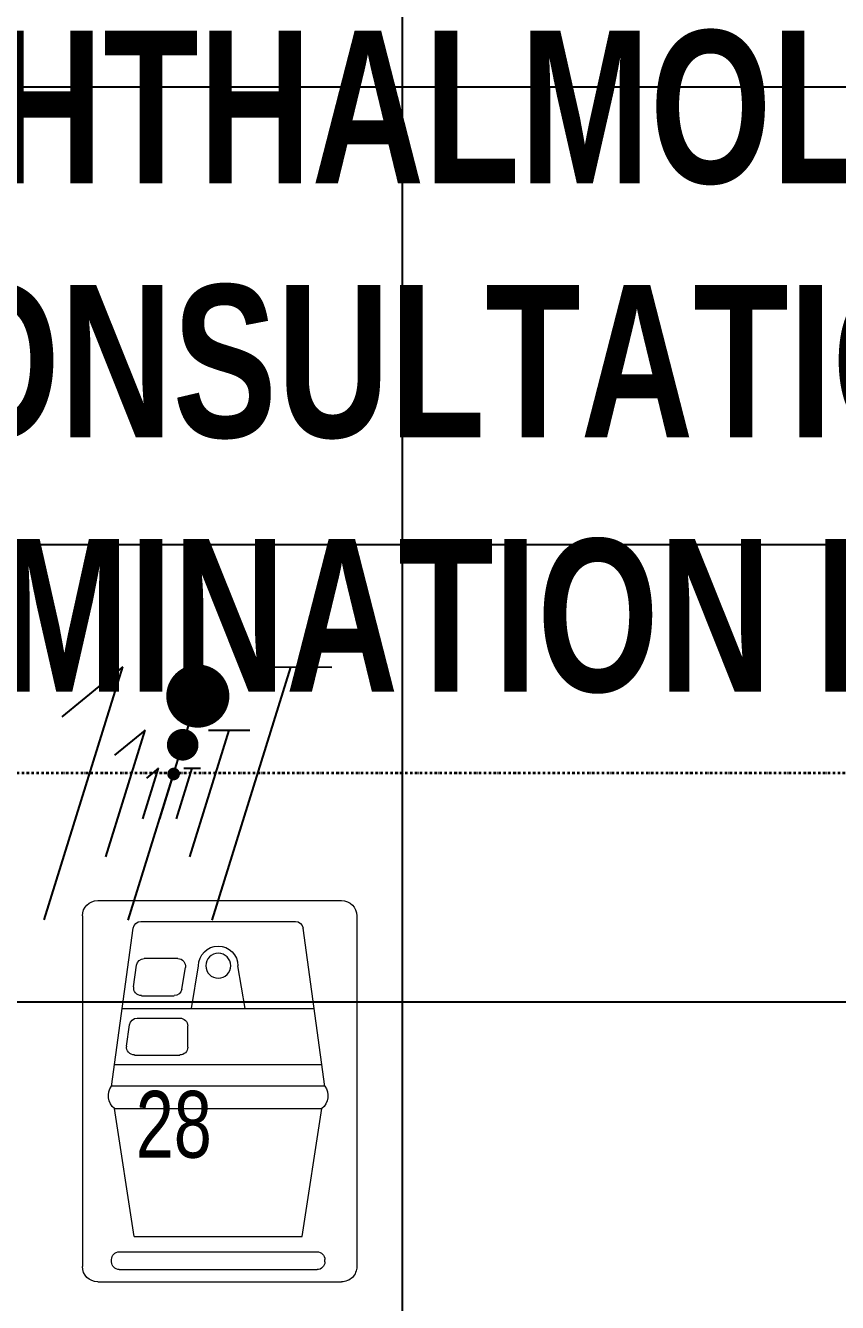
# Model space of a CAD drawing. Extents: x -12260 to 57327, y -29287 to 19916.
# Drawn here: x 18181 to 19247, y -12624 to -10949 of the extents above; entities that cross this region are included whole.
import ezdxf

# ---------------------------------------------------------------- set-up
doc = ezdxf.new("R2010")
doc.units = 0
doc.header["$LTSCALE"] = 0.25
doc.linetypes.add('DASHDOT', pattern=[25.4, 12.7, -6.35, 0, -6.35])
for name, color, linetype, lineweight in [('01-First Floor$0$72_EGR_BASE_TEXT', 252, 'Continuous', 5), ('01-First Floor$0$72_EGR_EQP_TAG', 142, 'Continuous', 5), ('01-First Floor$0$LOADING', 253, 'Continuous', 5), ('E-LITE-CLNG-CNDT', 6, 'DASHDOT', 35), ('E-POWR-WIRE', 6, 'Continuous', 25), ('E-POWR-WIRE @ 100', 6, 'Continuous', 25), ('E-POWR-WIRE @ 20', 6, 'Continuous', 25), ('E-POWR-WIRE @ 50', 6, 'Continuous', 25)]:
    doc.layers.add(name, color=color, linetype=linetype, lineweight=lineweight)
doc.layers.add('01-First Floor$0$FALSE CEILING', color=251, linetype='Continuous')
doc.styles.add('01-First Floor$0$X3G_ENTITY_257CFD', font='swisscl.ttf', dxfattribs={"height": 200})
doc.styles.add('01-First Floor$0$X3G_ENTITY_9EC9', font='swisscl.ttf', dxfattribs={"height": 0.2})

# ---------------------------------------------------------------- blocks, each defined once
blk = doc.blocks.new('*X471')
at = {"color": 0}
for p, q in [((5, 3), (5, 3)), ((5, 3), (5, 3)), ((5, 3), (5, 3)), ((5, 3), (5, 3)), ((5, 3), (5, 3)), ((5, 3), (5, 3)), ((5, 3), (5, 3)), ((5, 3), (5, 3)), ((5, 3), (5, 3)), ((5, 3), (5, 3)), ((5, 3), (5, 3)), ((5, 3), (5, 3)), ((5, 3), (5, 3)), ((5, 3), (5, 3)), ((5, 3), (5, 3)), ((5, 3), (5, 3)), ((5, 3), (5, 3)), ((5, 3), (5, 3)), ((5, 3), (5, 3)), ((5, 3), (5, 3)), ((5, 3), (5, 3)), ((5, 3), (5, 3)), ((5, 3), (5, 3)), ((5, 3), (5, 3)), ((5, 3), (5, 3)), ((5, 3), (5, 3)), ((5, 3), (5, 3)), ((5, 3), (5, 3)), ((5, 3), (5, 3)), ((5, 3), (5, 3)), ((5, 3), (5, 3)), ((5, 3), (5, 3)), ((5, 3), (5, 3)), ((5, 3), (5, 3)), ((5, 3), (5, 3)), ((5, 3), (5, 3)), ((5, 3), (5, 3)), ((5, 3), (5, 3)), ((5, 3), (5, 3)), ((5, 3), (5, 3)), ((5, 3), (5, 3)), ((5, 3), (5, 3)), ((5, 3), (5, 3)), ((5, 3), (5, 3)), ((5, 3), (5, 3)), ((5, 3), (5, 3)), ((5, 3), (5, 3)), ((5, 3), (5, 3)), ((5, 3), (5, 3)), ((5, 3), (5, 3)), ((5, 3), (5, 3)), ((5, 3), (5, 3)), ((5, 3), (5, 3)), ((5, 3), (5, 3)), ((5, 3), (5, 3)), ((5, 3), (5, 3)), ((5, 3), (5, 3)), ((5, 3), (5, 3)), ((5, 3), (5, 3)), ((5, 3), (5, 3)), ((5, 3), (5, 3)), ((5, 3), (5, 3)), ((5, 3), (5, 3)), ((5, 3), (5, 3)), ((5, 3), (5, 3)), ((5, 3), (5, 3)), ((6, 3), (5, 3)), ((5, 3), (5, 3)), ((6, 3), (5, 3)), ((5, 3), (5, 3)), ((6, 3), (5, 3)), ((5, 3), (5, 3)), ((6, 3), (5, 3)), ((5, 3), (5, 3)), ((5, 3), (5, 3)), ((5, 3), (5, 3)), ((5, 3), (5, 3)), ((5, 3), (5, 3)), ((5, 3), (5, 3)), ((5, 3), (5, 3)), ((5, 3), (5, 3)), ((5, 3), (5, 3)), ((5, 3), (5, 3)), ((5, 3), (5, 3)), ((5, 3), (5, 3)), ((5, 3), (5, 3)), ((5, 3), (5, 3)), ((5, 3), (5, 3)), ((5, 3), (5, 3)), ((5, 3), (5, 3)), ((5, 3), (5, 3)), ((5, 3), (5, 3)), ((5, 3), (5, 3)), ((5, 3), (5, 3)), ((5, 3), (5, 3)), ((5, 3), (5, 3)), ((6, 3), (6, 3)), ((6, 3), (6, 3)), ((6, 3), (6, 3)), ((6, 3), (6, 3)), ((6, 3), (6, 3)), ((6, 3), (6, 3)), ((6, 3), (6, 3)), ((6, 3), (6, 3)), ((6, 3), (6, 3)), ((6, 3), (6, 3)), ((6, 3), (6, 3)), ((6, 3), (6, 3)), ((6, 3), (6, 3)), ((6, 3), (6, 3)), ((6, 3), (6, 3)), ((6, 3), (6, 3)), ((6, 3), (6, 3)), ((6, 3), (6, 3)), ((6, 3), (6, 3)), ((6, 3), (6, 3)), ((6, 3), (6, 3)), ((6, 3), (6, 3)), ((6, 3), (6, 3)), ((6, 3), (6, 3)), ((6, 3), (6, 3)), ((6, 3), (6, 3)), ((6, 3), (6, 3)), ((6, 3), (6, 3)), ((6, 3), (6, 3)), ((6, 3), (6, 3)), ((6, 3), (6, 3)), ((6, 3), (6, 3)), ((6, 3), (6, 3)), ((6, 3), (6, 3)), ((6, 3), (6, 3)), ((6, 3), (6, 3)), ((6, 3), (6, 3)), ((6, 3), (6, 3)), ((6, 3), (6, 3)), ((6, 3), (6, 3)), ((6, 3), (6, 3)), ((6, 3), (6, 3)), ((6, 3), (6, 3)), ((6, 3), (6, 3)), ((6, 3), (6, 3)), ((6, 3), (6, 3)), ((6, 3), (6, 3)), ((6, 3), (6, 3)), ((6, 3), (6, 3)), ((6, 3), (6, 3)), ((6, 3), (6, 3)), ((6, 3), (6, 3)), ((6, 3), (6, 3)), ((6, 3), (6, 3)), ((6, 3), (6, 3)), ((6, 3), (6, 3)), ((6, 3), (6, 3)), ((6, 3), (6, 3)), ((6, 3), (6, 3)), ((6, 3), (6, 3)), ((6, 3), (6, 3)), ((6, 3), (6, 3)), ((6, 3), (6, 3)), ((6, 3), (6, 3)), ((6, 3), (6, 3)), ((6, 3), (6, 3)), ((6, 3), (6, 3)), ((6, 3), (6, 3)), ((6, 3), (6, 3)), ((6, 3), (6, 3)), ((6, 3), (6, 3)), ((6, 3), (6, 3)), ((6, 3), (6, 3)), ((6, 3), (6, 3)), ((6, 3), (6, 3)), ((6, 3), (6, 3)), ((6, 3), (6, 3)), ((6, 3), (6, 3)), ((6, 3), (6, 3)), ((6, 3), (6, 3)), ((6, 3), (6, 3)), ((6, 3), (6, 3)), ((6, 3), (6, 3)), ((6, 3), (6, 3)), ((6, 3), (6, 3)), ((6, 3), (6, 3)), ((6, 3), (6, 3)), ((6, 3), (6, 3)), ((6, 3), (6, 3)), ((6, 3), (6, 3)), ((6, 3), (6, 3)), ((6, 3), (6, 3)), ((6, 3), (6, 3)), ((6, 3), (6, 3)), ((6, 3), (6, 3)), ((6, 3), (6, 3)), ((6, 3), (6, 3)), ((6, 3), (6, 3)), ((6, 3), (6, 3)), ((6, 3), (6, 3)), ((6, 3), (6, 3)), ((6, 3), (6, 3)), ((6, 3), (6, 3)), ((6, 3), (6, 3)), ((6, 3), (6, 3)), ((6, 3), (6, 3)), ((6, 3), (6, 3)), ((6, 3), (6, 3)), ((6, 3), (6, 3)), ((6, 3), (6, 3)), ((6, 3), (6, 3)), ((6, 3), (6, 3)), ((6, 3), (6, 3)), ((6, 3), (6, 3)), ((6, 3), (6, 3)), ((6, 3), (6, 3)), ((6, 3), (6, 3)), ((6, 3), (6, 3)), ((6, 3), (6, 3)), ((6, 3), (6, 3)), ((6, 3), (6, 3)), ((6, 3), (6, 3)), ((6, 3), (6, 3)), ((6, 3), (6, 3)), ((6, 3), (6, 3)), ((6, 3), (6, 3)), ((6, 3), (6, 3)), ((6, 3), (6, 3)), ((6, 3), (6, 3)), ((6, 3), (6, 3)), ((6, 3), (6, 3)), ((6, 3), (6, 3)), ((6, 3), (6, 3)), ((6, 3), (6, 3)), ((6, 3), (6, 3)), ((6, 3), (6, 3)), ((6, 3), (6, 3)), ((6, 3), (6, 3)), ((6, 3), (6, 3)), ((6, 3), (6, 3)), ((6, 3), (6, 3)), ((6, 3), (6, 3)), ((6, 3), (6, 3)), ((6, 3), (6, 3)), ((6, 3), (6, 3)), ((6, 3), (6, 3)), ((6, 3), (6, 3)), ((6, 3), (6, 3)), ((6, 3), (6, 3)), ((6, 3), (6, 3)), ((6, 3), (6, 3)), ((6, 3), (6, 3)), ((6, 3), (6, 3)), ((6, 3), (6, 3)), ((6, 3), (6, 3)), ((6, 3), (6, 3)), ((6, 3), (6, 3)), ((6, 3), (6, 3)), ((6, 3), (6, 3)), ((6, 3), (6, 3)), ((6, 3), (6, 3)), ((6, 3), (6, 3)), ((6, 3), (6, 3)), ((6, 3), (6, 3)), ((6, 3), (6, 3)), ((6, 3), (6, 3)), ((6, 3), (6, 3)), ((6, 3), (6, 3)), ((6, 3), (6, 3)), ((6, 3), (6, 3)), ((6, 3), (6, 3)), ((6, 3), (6, 3)), ((6, 3), (6, 3)), ((6, 3), (6, 3)), ((6, 3), (6, 3)), ((6, 3), (6, 3)), ((6, 3), (6, 3)), ((6, 3), (6, 3)), ((6, 3), (6, 3)), ((6, 3), (6, 3)), ((6, 3), (6, 3)), ((6, 3), (6, 3)), ((6, 3), (6, 3)), ((6, 3), (6, 3)), ((6, 3), (6, 3)), ((6, 3), (6, 3)), ((6, 3), (6, 3)), ((6, 3), (6, 3)), ((6, 3), (6, 3)), ((6, 3), (6, 3)), ((6, 3), (6, 3)), ((6, 3), (6, 3)), ((6, 3), (6, 3)), ((6, 3), (6, 3)), ((6, 3), (6, 3)), ((6, 3), (6, 3)), ((6, 3), (6, 3)), ((6, 3), (6, 3)), ((6, 3), (6, 3)), ((6, 3), (6, 3)), ((6, 3), (6, 3)), ((6, 3), (6, 3)), ((6, 3), (6, 3)), ((6, 3), (6, 3)), ((6, 3), (5, 3)), ((6, 3), (5, 3)), ((6, 3), (5, 3)), ((6, 3), (5, 3)), ((6, 3), (5, 3)), ((6, 3), (6, 3)), ((6, 3), (6, 3)), ((6, 3), (6, 3)), ((6, 3), (6, 3)), ((6, 3), (6, 3)), ((6, 3), (6, 3)), ((6, 3), (6, 3)), ((6, 3), (6, 3)), ((6, 3), (6, 3)), ((6, 3), (6, 3)), ((6, 3), (6, 3)), ((6, 3), (6, 3)), ((6, 3), (6, 3)), ((6, 3), (6, 3)), ((6, 3), (6, 3)), ((6, 3), (6, 3)), ((6, 3), (6, 3)), ((6, 3), (6, 3)), ((6, 3), (6, 3)), ((6, 3), (6, 3)), ((6, 3), (6, 3)), ((6, 3), (6, 3)), ((6, 3), (6, 3)), ((6, 3), (6, 3)), ((6, 3), (6, 3)), ((6, 3), (6, 3)), ((6, 3), (6, 3)), ((6, 3), (6, 3)), ((6, 3), (6, 3)), ((6, 3), (6, 3)), ((6, 3), (6, 3)), ((6, 3), (6, 3)), ((6, 3), (6, 3)), ((6, 3), (6, 3)), ((6, 3), (6, 3)), ((6, 3), (6, 3)), ((6, 3), (6, 3)), ((6, 3), (6, 3)), ((6, 3), (6, 3)), ((6, 3), (6, 3)), ((6, 3), (6, 3)), ((6, 3), (6, 3)), ((6, 3), (6, 3)), ((6, 3), (6, 3)), ((6, 3), (6, 3)), ((6, 3), (6, 3)), ((6, 3), (6, 3)), ((6, 3), (6, 3)), ((6, 3), (6, 3)), ((6, 3), (6, 3)), ((6, 3), (6, 3)), ((6, 3), (6, 3)), ((6, 3), (6, 3)), ((6, 3), (6, 3)), ((6, 3), (6, 3)), ((6, 3), (6, 3)), ((6, 3), (6, 3)), ((6, 3), (6, 3)), ((6, 3), (6, 3)), ((6, 3), (6, 3)), ((6, 3), (6, 3)), ((6, 3), (6, 3)), ((6, 3), (6, 3)), ((6, 3), (6, 3)), ((6, 3), (6, 3)), ((6, 3), (6, 3)), ((6, 3), (6, 3)), ((6, 3), (6, 3)), ((6, 3), (6, 3)), ((6, 3), (6, 3)), ((6, 3), (6, 3)), ((6, 3), (6, 3)), ((6, 3), (6, 3)), ((6, 3), (6, 3)), ((6, 3), (6, 3)), ((6, 3), (6, 3)), ((6, 3), (6, 3)), ((6, 3), (6, 3)), ((6, 3), (6, 3)), ((6, 3), (6, 3)), ((6, 3), (6, 3)), ((6, 3), (6, 3)), ((6, 3), (6, 3)), ((6, 3), (6, 3)), ((6, 3), (6, 3)), ((6, 3), (6, 3)), ((6, 3), (6, 3)), ((6, 3), (6, 3)), ((6, 3), (6, 3)), ((6, 3), (6, 3)), ((6, 3), (6, 3)), ((6, 3), (6, 3)), ((6, 3), (6, 3)), ((6, 3), (6, 3)), ((6, 3), (6, 3)), ((6, 3), (6, 3)), ((6, 3), (6, 3)), ((6, 3), (6, 3)), ((6, 3), (6, 3)), ((6, 3), (6, 3)), ((6, 3), (6, 3)), ((6, 3), (6, 3)), ((6, 3), (6, 3)), ((6, 3), (6, 3)), ((6, 3), (6, 3)), ((6, 3), (6, 3)), ((6, 3), (6, 3)), ((6, 3), (6, 3)), ((6, 3), (6, 3)), ((6, 3), (6, 3)), ((6, 3), (6, 3)), ((6, 3), (6, 3)), ((6, 3), (6, 3)), ((6, 3), (6, 3)), ((6, 3), (6, 3)), ((6, 3), (6, 3)), ((6, 3), (6, 3)), ((6, 3), (6, 3)), ((6, 3), (6, 3)), ((6, 3), (6, 3)), ((6, 3), (6, 3)), ((6, 3), (6, 3)), ((6, 3), (6, 3)), ((6, 3), (6, 3)), ((6, 3), (6, 3)), ((6, 3), (6, 3)), ((6, 3), (6, 3)), ((6, 3), (6, 3)), ((6, 3), (6, 3)), ((6, 3), (6, 3)), ((6, 3), (6, 3)), ((6, 3), (6, 3)), ((6, 3), (6, 3)), ((6, 3), (6, 3)), ((6, 3), (6, 3)), ((6, 3), (6, 3)), ((6, 3), (6, 3)), ((6, 3), (6, 3)), ((6, 3), (6, 3)), ((6, 3), (6, 3)), ((6, 3), (6, 3)), ((6, 3), (6, 3)), ((6, 3), (6, 3)), ((6, 3), (6, 3)), ((6, 3), (6, 3)), ((6, 3), (6, 3)), ((6, 3), (6, 3)), ((6, 3), (6, 3)), ((6, 3), (6, 3)), ((6, 3), (6, 3)), ((6, 3), (6, 3)), ((6, 3), (6, 3)), ((6, 3), (6, 3)), ((6, 3), (6, 3)), ((6, 3), (6, 3)), ((6, 3), (6, 3)), ((6, 3), (6, 3)), ((6, 3), (6, 3)), ((6, 3), (6, 3)), ((6, 3), (6, 3)), ((6, 3), (6, 3)), ((6, 3), (6, 3)), ((6, 3), (6, 3)), ((6, 3), (6, 3)), ((6, 3), (6, 3)), ((6, 3), (6, 3)), ((6, 3), (6, 3)), ((6, 3), (6, 3)), ((6, 3), (6, 3)), ((6, 3), (6, 3)), ((6, 3), (6, 3)), ((6, 3), (6, 3)), ((6, 3), (6, 3)), ((6, 3), (6, 3)), ((6, 3), (6, 3)), ((6, 3), (6, 3)), ((6, 3), (6, 3)), ((6, 3), (6, 3)), ((6, 3), (6, 3)), ((6, 3), (6, 3)), ((6, 3), (6, 3)), ((6, 3), (6, 3)), ((6, 3), (6, 3)), ((6, 3), (6, 3)), ((6, 3), (6, 3)), ((6, 3), (6, 3)), ((6, 3), (6, 3)), ((6, 3), (6, 3)), ((6, 3), (6, 3)), ((6, 3), (6, 3)), ((6, 3), (6, 3)), ((6, 3), (6, 3)), ((6, 3), (6, 3)), ((6, 3), (6, 3)), ((6, 3), (6, 3)), ((6, 3), (6, 3)), ((6, 3), (6, 3)), ((6, 3), (6, 3)), ((6, 3), (6, 3)), ((6, 3), (6, 3)), ((6, 3), (6, 3)), ((6, 3), (6, 3)), ((6, 3), (6, 3)), ((6, 3), (6, 3)), ((6, 3), (6, 3)), ((6, 3), (6, 3)), ((6, 3), (6, 3)), ((6, 3), (6, 3)), ((6, 3), (6, 3)), ((6, 3), (6, 3)), ((6, 3), (6, 3)), ((6, 3), (6, 3)), ((6, 3), (6, 3)), ((6, 3), (6, 3)), ((6, 3), (6, 3)), ((6, 3), (6, 3)), ((6, 3), (6, 3)), ((6, 3), (6, 3)), ((6, 3), (6, 3)), ((6, 3), (6, 3)), ((6, 3), (6, 3)), ((6, 3), (6, 3)), ((6, 3), (6, 3)), ((6, 3), (6, 3)), ((6, 3), (6, 3)), ((6, 3), (6, 3)), ((6, 3), (6, 3)), ((6, 3), (6, 3)), ((6, 3), (6, 3)), ((6, 3), (6, 3)), ((6, 3), (6, 3)), ((6, 3), (6, 3)), ((6, 3), (6, 3)), ((6, 3), (6, 3)), ((6, 3), (6, 3)), ((6, 3), (6, 3)), ((6, 3), (6, 3)), ((6, 3), (6, 3)), ((6, 3), (6, 3)), ((6, 3), (6, 3)), ((6, 3), (6, 3)), ((6, 3), (6, 3)), ((6, 3), (6, 3)), ((6, 3), (6, 3)), ((6, 3), (6, 3)), ((6, 3), (6, 3)), ((6, 3), (6, 3)), ((6, 3), (6, 3)), ((6, 3), (6, 3)), ((6, 3), (6, 3)), ((6, 3), (6, 3)), ((6, 3), (6, 3)), ((6, 3), (6, 3)), ((6, 3), (6, 3)), ((6, 3), (6, 3)), ((6, 3), (6, 3)), ((6, 3), (6, 3)), ((6, 3), (6, 3)), ((6, 3), (6, 3)), ((6, 3), (6, 3)), ((6, 3), (6, 3)), ((6, 3), (6, 3)), ((6, 3), (6, 3)), ((6, 3), (6, 3)), ((6, 3), (6, 3)), ((6, 3), (6, 3)), ((6, 3), (6, 3)), ((6, 3), (6, 3)), ((6, 3), (6, 3)), ((6, 3), (6, 3)), ((6, 3), (6, 3)), ((6, 3), (6, 3)), ((6, 3), (6, 3)), ((6, 3), (6, 3)), ((6, 3), (6, 3)), ((6, 3), (6, 3)), ((6, 3), (6, 3)), ((6, 3), (6, 3)), ((6, 3), (6, 3)), ((6, 3), (6, 3)), ((6, 3), (6, 3)), ((6, 3), (6, 3)), ((6, 3), (6, 3)), ((6, 3), (6, 3)), ((6, 3), (6, 3)), ((6, 3), (6, 3)), ((6, 3), (6, 3)), ((6, 3), (6, 3)), ((6, 3), (6, 3)), ((6, 3), (6, 3)), ((6, 3), (6, 3)), ((6, 3), (6, 3)), ((6, 3), (6, 3)), ((6, 3), (6, 3)), ((6, 3), (6, 3)), ((6, 3), (6, 3)), ((6, 3), (6, 3)), ((6, 3), (6, 3)), ((6, 3), (6, 3)), ((6, 3), (6, 3)), ((6, 3), (6, 3)), ((6, 3), (6, 3)), ((6, 3), (6, 3)), ((6, 3), (6, 3)), ((6, 3), (6, 3)), ((6, 3), (6, 3)), ((6, 3), (6, 3)), ((6, 3), (6, 3)), ((6, 3), (6, 3)), ((6, 3), (6, 3)), ((6, 3), (6, 3)), ((6, 3), (6, 3)), ((6, 3), (6, 3)), ((6, 3), (6, 3)), ((6, 3), (6, 3)), ((6, 3), (6, 3)), ((6, 3), (6, 3))]:
    blk.add_line(p, q, dxfattribs=at)
blk = doc.blocks.new('*X472')
at = {"color": 0}
for p, q in [((13, 1), (13, 1)), ((13, 1), (13, 1)), ((13, 1), (13, 1)), ((13, 1), (13, 1)), ((13, 1), (13, 1)), ((13, 1), (13, 1)), ((13, 1), (13, 1)), ((13, 1), (13, 1)), ((13, 1), (13, 1)), ((13, 1), (13, 1)), ((13, 1), (13, 1)), ((13, 1), (13, 1)), ((13, 1), (13, 1)), ((13, 1), (13, 1)), ((13, 1), (13, 1)), ((13, 1), (14, 1)), ((13, 1), (14, 1)), ((13, 1), (14, 1)), ((13, 1), (13, 1)), ((13, 1), (13, 1)), ((13, 1), (13, 1)), ((13, 1), (13, 1)), ((13, 1), (13, 1)), ((13, 1), (13, 1)), ((13, 1), (13, 1)), ((13, 1), (13, 1)), ((13, 1), (13, 1)), ((13, 1), (13, 1)), ((13, 1), (13, 1)), ((13, 1), (13, 1)), ((13, 1), (13, 1)), ((13, 1), (13, 1)), ((13, 1), (13, 1)), ((13, 1), (13, 1)), ((13, 1), (13, 1)), ((13, 1), (13, 1)), ((13, 1), (13, 1)), ((13, 1), (13, 1)), ((13, 1), (13, 1)), ((13, 1), (13, 1)), ((13, 1), (13, 1)), ((13, 1), (13, 1)), ((13, 1), (13, 1)), ((13, 1), (13, 1)), ((13, 1), (13, 1)), ((13, 1), (13, 1)), ((13, 1), (13, 1)), ((13, 1), (13, 1)), ((13, 1), (13, 1)), ((13, 1), (13, 1)), ((13, 1), (13, 1)), ((13, 1), (13, 1)), ((13, 1), (13, 1)), ((13, 1), (13, 1)), ((13, 1), (13, 1)), ((13, 1), (13, 1)), ((13, 1), (13, 1)), ((13, 1), (13, 1)), ((13, 1), (13, 1)), ((13, 1), (13, 1)), ((13, 1), (13, 1)), ((13, 1), (13, 1)), ((13, 1), (13, 1)), ((13, 1), (13, 1)), ((13, 1), (13, 1)), ((13, 1), (13, 1)), ((13, 1), (13, 1)), ((13, 1), (13, 1)), ((13, 1), (13, 1)), ((13, 1), (13, 1)), ((13, 1), (13, 1)), ((13, 1), (13, 1)), ((13, 1), (13, 1)), ((13, 1), (13, 1)), ((13, 1), (13, 1)), ((13, 1), (13, 1)), ((13, 1), (13, 1)), ((13, 1), (13, 1)), ((13, 1), (13, 1)), ((13, 1), (13, 1)), ((13, 1), (13, 1)), ((13, 1), (13, 1)), ((13, 1), (13, 1)), ((13, 1), (13, 1)), ((13, 1), (13, 1)), ((13, 1), (13, 1)), ((13, 1), (13, 1)), ((13, 1), (13, 1)), ((13, 1), (13, 1)), ((13, 1), (13, 1)), ((13, 1), (13, 1)), ((13, 1), (13, 1)), ((13, 1), (13, 1)), ((13, 1), (13, 1)), ((13, 1), (13, 1)), ((13, 1), (13, 1)), ((13, 1), (13, 1)), ((13, 1), (13, 1)), ((13, 1), (13, 1)), ((13, 1), (13, 1)), ((13, 1), (13, 1)), ((13, 1), (13, 1)), ((13, 1), (13, 1)), ((13, 1), (13, 1)), ((13, 1), (13, 1)), ((13, 1), (13, 1)), ((13, 1), (13, 1)), ((13, 1), (13, 1)), ((13, 1), (13, 1)), ((13, 1), (13, 1)), ((13, 1), (13, 1)), ((13, 1), (13, 1)), ((13, 1), (13, 1)), ((13, 1), (13, 1)), ((13, 1), (13, 1)), ((13, 1), (13, 1)), ((13, 1), (13, 1)), ((13, 1), (13, 1)), ((13, 1), (13, 1)), ((13, 1), (13, 1)), ((13, 1), (13, 1)), ((13, 1), (13, 1)), ((13, 1), (13, 1)), ((13, 1), (14, 1)), ((13, 0), (13, 0)), ((13, 0), (13, 0)), ((13, 0), (13, 0)), ((13, 0), (13, 0)), ((13, 0), (13, 0)), ((13, 0), (13, 0)), ((13, 0), (13, 0)), ((13, 0), (13, 0)), ((13, 0), (13, 0)), ((13, 0), (13, 0)), ((13, 0), (13, 0)), ((13, 0), (13, 0)), ((13, 0), (13, 0)), ((13, 0), (13, 0)), ((13, 0), (13, 0)), ((13, 0), (13, 0)), ((13, 0), (13, 0)), ((13, 0), (13, 0)), ((13, 0), (13, 0)), ((13, 0), (13, 0)), ((13, 0), (13, 0)), ((13, 0), (13, 0)), ((13, 0), (13, 0)), ((13, 0), (13, 0)), ((13, 0), (13, 0)), ((13, 0), (13, 0)), ((13, 0), (13, 0)), ((13, 0), (13, 0)), ((13, 0), (13, 0)), ((13, 0), (13, 0)), ((13, 0), (13, 0)), ((13, 0), (13, 0)), ((13, 0), (13, 0)), ((13, 0), (13, 0)), ((13, 0), (13, 0)), ((13, 0), (13, 0)), ((13, 0), (13, 0)), ((13, 0), (13, 0)), ((13, 0), (13, 0)), ((13, 0), (13, 0)), ((13, 0), (13, 0)), ((13, 0), (13, 0)), ((13, 0), (13, 0)), ((13, 0), (13, 0)), ((13, 0), (13, 0)), ((13, 0), (13, 0)), ((13, 0), (13, 0)), ((13, 0), (13, 0)), ((13, 0), (14, 0)), ((13, 0), (14, 0)), ((13, 0), (13, 0)), ((13, 0), (14, 0)), ((14, 1), (14, 1)), ((14, 1), (14, 1)), ((14, 1), (14, 1)), ((14, 1), (14, 1)), ((14, 1), (14, 1)), ((14, 1), (14, 1)), ((14, 1), (14, 1)), ((14, 1), (14, 1)), ((14, 1), (14, 1)), ((14, 1), (14, 1)), ((14, 1), (14, 1)), ((14, 1), (14, 1)), ((14, 1), (14, 1)), ((14, 1), (14, 1)), ((14, 1), (14, 1)), ((14, 1), (14, 1)), ((14, 1), (14, 1)), ((14, 1), (14, 1)), ((14, 1), (14, 1)), ((14, 1), (14, 1)), ((14, 1), (14, 1)), ((14, 1), (14, 1)), ((14, 1), (14, 1)), ((14, 1), (14, 1)), ((14, 1), (14, 1)), ((14, 1), (14, 1)), ((14, 1), (14, 1)), ((14, 1), (14, 1)), ((14, 1), (14, 1)), ((14, 1), (14, 1)), ((14, 1), (14, 1)), ((14, 1), (14, 1)), ((14, 1), (14, 1)), ((14, 1), (14, 1)), ((14, 1), (14, 1)), ((14, 1), (14, 1)), ((14, 1), (14, 1)), ((14, 1), (14, 1)), ((14, 1), (14, 1)), ((14, 1), (14, 1)), ((14, 1), (14, 1)), ((14, 1), (14, 1)), ((14, 1), (14, 1)), ((14, 1), (14, 1)), ((14, 1), (14, 1)), ((14, 1), (14, 1)), ((14, 1), (14, 1)), ((14, 1), (14, 1)), ((14, 1), (14, 1)), ((14, 1), (14, 1)), ((14, 1), (14, 1)), ((14, 1), (14, 1)), ((14, 1), (14, 1)), ((14, 1), (14, 1)), ((14, 1), (14, 1)), ((14, 1), (14, 1)), ((14, 1), (14, 1)), ((14, 1), (14, 1)), ((14, 1), (14, 1)), ((14, 1), (14, 1)), ((14, 1), (14, 1)), ((14, 1), (14, 1)), ((14, 1), (14, 1)), ((14, 1), (14, 1)), ((14, 1), (14, 1)), ((14, 1), (14, 1)), ((14, 1), (14, 1)), ((14, 1), (14, 1)), ((14, 1), (14, 1)), ((14, 1), (14, 1)), ((14, 1), (14, 1)), ((14, 1), (14, 1)), ((14, 1), (14, 1)), ((14, 1), (14, 1)), ((14, 1), (14, 1)), ((14, 1), (14, 1)), ((14, 1), (14, 1)), ((14, 1), (14, 1)), ((14, 1), (14, 1)), ((14, 1), (14, 1)), ((14, 1), (14, 1)), ((14, 1), (14, 1)), ((14, 1), (14, 1)), ((14, 1), (14, 1)), ((14, 1), (14, 1)), ((14, 1), (14, 1)), ((14, 1), (14, 1)), ((14, 1), (14, 1)), ((14, 1), (14, 1)), ((14, 1), (14, 1)), ((14, 1), (14, 1)), ((14, 1), (14, 1)), ((14, 1), (14, 1)), ((14, 1), (14, 1)), ((14, 0), (14, 0)), ((14, 0), (14, 0)), ((14, 0), (14, 0)), ((14, 0), (14, 0)), ((14, 0), (14, 0)), ((14, 0), (14, 0)), ((14, 0), (14, 0)), ((14, 0), (14, 0)), ((14, 0), (14, 0)), ((14, 0), (14, 0)), ((14, 0), (14, 0)), ((14, 0), (14, 0)), ((14, 0), (14, 0)), ((14, 0), (14, 0)), ((14, 0), (14, 0)), ((14, 0), (14, 0)), ((14, 0), (14, 0)), ((14, 0), (14, 0)), ((14, 0), (14, 0)), ((14, 0), (14, 0)), ((14, 0), (14, 0)), ((14, 0), (14, 0)), ((14, 0), (14, 0)), ((14, 0), (14, 0)), ((14, 0), (14, 0)), ((14, 0), (14, 0)), ((14, 0), (14, 0)), ((14, 0), (14, 0)), ((14, 0), (14, 0)), ((14, 0), (14, 0)), ((14, 0), (14, 0)), ((14, 0), (14, 0)), ((14, 0), (14, 0)), ((14, 0), (14, 0)), ((14, 0), (14, 0)), ((14, 0), (14, 0)), ((14, 0), (14, 0)), ((14, 0), (14, 0)), ((14, 0), (14, 0)), ((14, 0), (14, 0)), ((14, 0), (14, 0)), ((14, 0), (14, 0)), ((14, 0), (14, 0)), ((14, 0), (14, 0)), ((14, 0), (14, 0)), ((14, 0), (14, 0)), ((14, 0), (14, 0)), ((14, 0), (14, 0)), ((13, 0), (13, 0)), ((13, 0), (14, 0)), ((13, 0), (13, 0)), ((13, 0), (14, 0)), ((13, 0), (13, 0)), ((13, 0), (14, 0)), ((13, 0), (13, 0)), ((13, 0), (13, 0)), ((13, 0), (13, 0)), ((13, 0), (13, 0)), ((13, 0), (14, 0)), ((13, 0), (13, 0)), ((13, 0), (14, 0)), ((13, 0), (13, 0)), ((13, 0), (14, 0)), ((13, 0), (13, 0)), ((13, 0), (14, 0)), ((13, 0), (13, 0)), ((13, 0), (14, 0)), ((13, 0), (13, 0)), ((13, 0), (14, 0)), ((13, 0), (13, 0)), ((13, 0), (14, 0)), ((13, 0), (13, 0)), ((13, 0), (13, 0)), ((13, 0), (13, 0)), ((13, 0), (14, 0)), ((13, 0), (13, 0)), ((13, 0), (14, 0)), ((13, 0), (13, 0)), ((13, 0), (14, 0)), ((13, 0), (13, 0)), ((13, 0), (14, 0)), ((13, 0), (13, 0)), ((13, 0), (13, 0)), ((13, 0), (13, 0)), ((13, 0), (13, 0)), ((13, 0), (13, 0)), ((13, 0), (13, 0)), ((13, 0), (13, 0)), ((13, 0), (13, 0)), ((13, 0), (13, 0)), ((13, 0), (13, 0)), ((13, 0), (13, 0)), ((13, 0), (13, 0)), ((13, 0), (13, 0)), ((13, 0), (13, 0)), ((13, 0), (13, 0)), ((13, 0), (13, 0)), ((13, 0), (13, 0)), ((13, 0), (13, 0)), ((13, 0), (13, 0)), ((13, 0), (13, 0)), ((13, 0), (13, 0)), ((13, 0), (13, 0)), ((13, 0), (13, 0)), ((13, 0), (13, 0)), ((13, 0), (13, 0)), ((13, 0), (13, 0)), ((13, 0), (13, 0)), ((13, 0), (13, 0)), ((13, 0), (13, 0)), ((13, 0), (13, 0)), ((13, 0), (13, 0)), ((13, -1), (13, -1)), ((13, -1), (13, -1)), ((13, -1), (13, -1)), ((13, -1), (13, -1)), ((13, -1), (13, -1)), ((13, -1), (14, -1)), ((13, -1), (13, -1)), ((14, 0), (14, 0)), ((14, 0), (14, 0)), ((14, 0), (14, 0)), ((14, 0), (14, 0)), ((14, 0), (14, 0)), ((14, 0), (14, 0)), ((14, 0), (14, 0)), ((14, 0), (14, 0)), ((14, 0), (14, 0)), ((14, 0), (14, 0)), ((14, 0), (14, 0)), ((14, 0), (14, 0)), ((14, 0), (14, 0)), ((14, 0), (14, 0)), ((14, 0), (14, 0)), ((13, 0), (14, 0)), ((14, 0), (14, 0)), ((14, 0), (14, 0)), ((14, 0), (14, 0)), ((14, 0), (14, 0)), ((14, 0), (14, 0)), ((14, 0), (14, 0)), ((14, 0), (14, 0)), ((14, 0), (14, 0)), ((14, 0), (14, 0)), ((14, 0), (14, 0)), ((14, 0), (14, 0)), ((14, 0), (14, 0)), ((14, 0), (14, 0)), ((14, 0), (14, 0)), ((14, 0), (14, 0)), ((14, 0), (14, 0)), ((14, 0), (14, 0)), ((14, 0), (14, 0)), ((14, 0), (14, 0)), ((14, 0), (14, 0)), ((14, 0), (14, 0)), ((14, 0), (14, 0)), ((14, 0), (14, 0)), ((14, 0), (14, 0)), ((14, 0), (14, 0)), ((14, 0), (14, 0)), ((14, 0), (14, 0)), ((14, 0), (14, 0)), ((14, 0), (14, 0)), ((14, 0), (14, 0)), ((14, 0), (14, 0)), ((14, 0), (14, 0)), ((14, 0), (14, 0)), ((14, 0), (14, 0)), ((14, -1), (14, -1)), ((14, -1), (14, -1)), ((14, -1), (14, -1)), ((14, -1), (14, -1)), ((14, -1), (14, -1))]:
    blk.add_line(p, q, dxfattribs=at)
blk = doc.blocks.new('01-First Floor$0$ME13380B-P')
for p, q in [((-0.16, 0.5), (0.16, 0.5)), ((-0.18, 0.02), (-0.18, 0.48)), ((-0.1418, 0.4738), (-0.1418, 0.4709)), ((-0.1316, 0.484), (0.1279, 0.484)), ((0.1382, 0.4738), (0.1382, 0.4709)), ((0.18, 0.02), (0.18, 0.48)), ((-0.1316, 0.4607), (0.1279, 0.4607)), ((-0.1121, 0.4407), (-0.1379, 0.2729)), ((-0.1121, 0.4407), (0.1084, 0.4407)), ((0.1084, 0.4407), (0.1342, 0.2729)), ((-0.1379, 0.2729), (0.1342, 0.2729)), ((-0.1418, 0.244), (-0.1133, 0.0362)), ((-0.1417, 0.2432), (0.138, 0.2432)), ((0.1382, 0.244), (0.1096, 0.0362)), ((-0.1379, 0.2151), (0.1342, 0.2151)), ((-0.1118, 0.2026), (-0.0521, 0.2026)), ((-0.122, 0.1909), (-0.1181, 0.163)), ((-0.0418, 0.1923), (-0.0418, 0.1644)), ((-0.108, 0.1541), (-0.0521, 0.1541)), ((-0.1278, 0.1416), (0.1241, 0.1416)), ((-0.0371, 0.1416), (-0.0277, 0.0855)), ((0.0334, 0.1416), (0.024, 0.0855)), ((-0.1026, 0.1248), (-0.0597, 0.1248)), ((-0.1128, 0.1131), (-0.1089, 0.0849)), ((-0.0496, 0.1162), (-0.0448, 0.088)), ((-0.0549, 0.076), (-0.0988, 0.076)), ((-0.1032, 0.0273), (0.0995, 0.0273)), ((-0.16, 0), (0.16, 0))]:
    blk.add_line(p, q)
for points in [[(0.1084, 0.4407), (0.1084, 0.4407), (0.1084, 0.4407), (0.1084, 0.4407), (0.1084, 0.4407), (0.1084, 0.4407), (0.1084, 0.4407), (0.1084, 0.4407), (0.1084, 0.4407), (0.1084, 0.4407), (0.1084, 0.4407), (0.1084, 0.4407), (0.1084, 0.4407), (0.1084, 0.4407), (0.1084, 0.4407), (0.1084, 0.4407), (0.1084, 0.4407), (0.1084, 0.4407), (0.1084, 0.4407), (0.1084, 0.4407), (0.1084, 0.4407), (0.1084, 0.4407), (0.1084, 0.4407), (0.1084, 0.4407), (0.1084, 0.4407), (0.1084, 0.4407), (0.1084, 0.4407), (0.1084, 0.4407), (0.1084, 0.4407), (0.1084, 0.4407), (0.1084, 0.4407), (0.1084, 0.4407), (0.1084, 0.4407), (0.1084, 0.4407), (0.1084, 0.4407), (0.1084, 0.4407), (0.1084, 0.4407), (0.1084, 0.4407), (0.1084, 0.4407), (0.1084, 0.4407), (0.1084, 0.4407), (0.1084, 0.4407), (0.1084, 0.4407), (0.1084, 0.4407), (0.1084, 0.4407), (0.1084, 0.4407), (0.1084, 0.4407), (0.1084, 0.4407), (0.1084, 0.4407), (0.1084, 0.4407), (0.1084, 0.4407), (0.1084, 0.4407), (0.1084, 0.4407), (0.1084, 0.4407), (0.1084, 0.4407), (0.1084, 0.4407), (0.1084, 0.4407), (0.1084, 0.4407), (0.1084, 0.4407), (0.1084, 0.4407), (0.1084, 0.4407), (0.1084, 0.4407), (0.1084, 0.4407), (0.1084, 0.4407), (0.1084, 0.4407), (0.1084, 0.4407), (0.1084, 0.4407), (0.1084, 0.4407), (0.1084, 0.4407), (0.1084, 0.4407), (0.1084, 0.4407), (0.1084, 0.4407), (0.1084, 0.4407), (0.1084, 0.4407), (0.1084, 0.4407), (0.1084, 0.4407), (0.1084, 0.4407), (0.1084, 0.4407), (0.1084, 0.4407), (0.1084, 0.4407), (0.1084, 0.4407), (0.1084, 0.4407), (0.1084, 0.4407), (0.1084, 0.4407), (0.1084, 0.4407), (0.1084, 0.4407), (0.1084, 0.4407), (0.1084, 0.4407), (0.1084, 0.4407), (0.1084, 0.4407), (0.1084, 0.4407), (0.1084, 0.4407), (0.1084, 0.4407), (0.1084, 0.4407), (0.1084, 0.4407), (0.1084, 0.4407), (0.1084, 0.4407), (0.1084, 0.4407), (0.1084, 0.4407), (0.1084, 0.4407), (0.1084, 0.4407), (0.1084, 0.4407), (0.1084, 0.4407), (0.1084, 0.4407), (0.1084, 0.4407), (0.1084, 0.4407), (0.1084, 0.4407), (0.1084, 0.4407), (0.1084, 0.4407), (0.1084, 0.4407), (0.1084, 0.4407), (0.1084, 0.4407), (0.1084, 0.4407), (0.1084, 0.4407), (0.1084, 0.4407), (0.1084, 0.4407), (0.1084, 0.4407), (0.1084, 0.4407), (0.1084, 0.4407), (0.1084, 0.4407), (0.1084, 0.4407), (0.1084, 0.4407), (0.1084, 0.4407), (0.1084, 0.4407), (0.1084, 0.4407), (0.1084, 0.4407), (0.1084, 0.4407), (0.1084, 0.4407), (0.1084, 0.4407), (0.1084, 0.4407), (0.1084, 0.4407), (0.1084, 0.4407), (0.1084, 0.4407), (0.1084, 0.4407), (0.1084, 0.4407), (0.1084, 0.4407), (0.1084, 0.4407), (0.1084, 0.4407), (0.1084, 0.4407), (0.1084, 0.4407), (0.1084, 0.4407), (0.1084, 0.4407), (0.1084, 0.4407), (0.1084, 0.4407), (0.1084, 0.4407), (0.1084, 0.4407), (0.1084, 0.4407), (0.1084, 0.4407), (0.1084, 0.4407), (0.1084, 0.4407), (0.1084, 0.4407), (0.1084, 0.4407), (0.1084, 0.4407), (0.1084, 0.4407), (0.1084, 0.4407), (0.1084, 0.4407), (0.1084, 0.4407), (0.1084, 0.4407), (0.1084, 0.4407), (0.1084, 0.4407), (0.1084, 0.4407), (0.1084, 0.4407), (0.1084, 0.4407), (0.1084, 0.4407), (0.1084, 0.4407), (0.1084, 0.4407), (0.1084, 0.4407), (0.1084, 0.4407), (0.1084, 0.4407), (0.1084, 0.4407), (0.1084, 0.4407), (0.1084, 0.4407), (0.1084, 0.4407), (0.1084, 0.4407), (0.1084, 0.4407), (0.1084, 0.4407), (0.1084, 0.4407), (0.1084, 0.4407), (0.1084, 0.4407), (0.1084, 0.4407), (0.1084, 0.4407), (0.1084, 0.4407), (0.1084, 0.4407), (0.1084, 0.4407), (0.1084, 0.4407), (0.1084, 0.4407), (0.1084, 0.4407), (0.1084, 0.4407), (0.1084, 0.4407), (0.1084, 0.4407), (0.1084, 0.4407), (0.1084, 0.4407), (0.1084, 0.4407), (0.1084, 0.4407), (0.1084, 0.4407), (0.1084, 0.4407), (0.1084, 0.4407), (0.1084, 0.4407), (0.1084, 0.4407), (0.1084, 0.4407), (0.1084, 0.4407), (0.1084, 0.4407), (0.1084, 0.4407), (0.1084, 0.4407), (0.1084, 0.4407), (0.1084, 0.4407), (0.1084, 0.4407), (0.1084, 0.4407), (0.1084, 0.4407), (0.1084, 0.4407), (0.1084, 0.4407), (0.1084, 0.4407), (0.1084, 0.4407), (0.1084, 0.4407), (0.1084, 0.4407), (0.1084, 0.4407), (0.1084, 0.4407), (0.1084, 0.4407), (0.1084, 0.4407), (0.1084, 0.4407), (0.1084, 0.4407), (0.1084, 0.4407), (0.1084, 0.4407), (0.1084, 0.4407), (0.1084, 0.4407), (0.1084, 0.4407), (0.1084, 0.4407), (0.1084, 0.4407), (0.1084, 0.4407), (0.1084, 0.4407), (0.1084, 0.4407), (0.1084, 0.4407), (0.1084, 0.4407), (0.1084, 0.4407), (0.1084, 0.4407), (0.1084, 0.4407), (0.1084, 0.4407), (0.1084, 0.4407), (0.1084, 0.4407), (0.1084, 0.4407), (0.1084, 0.4407), (0.1084, 0.4407), (0.1084, 0.4407), (0.1084, 0.4407), (0.1084, 0.4407), (0.1084, 0.4407), (0.1084, 0.4407), (0.1084, 0.4407), (0.1084, 0.4407), (0.1084, 0.4407), (0.1084, 0.4407), (0.1084, 0.4407), (0.1084, 0.4407), (0.1084, 0.4407), (0.1084, 0.4407), (0.1084, 0.4407), (0.1084, 0.4407), (0.1084, 0.4407), (0.1084, 0.4407), (0.1084, 0.4407), (0.1084, 0.4407), (0.1084, 0.4407), (0.1084, 0.4407), (0.1084, 0.4407), (0.1084, 0.4407), (0.1084, 0.4407), (0.1084, 0.4407), (0.1084, 0.4407), (0.1084, 0.4407), (0.1084, 0.4407), (0.1084, 0.4407), (0.1084, 0.4407), (0.1084, 0.4407), (0.1084, 0.4407), (0.1084, 0.4407), (0.1084, 0.4407), (0.1084, 0.4407)], [(0.1084, 0.4407), (0.1084, 0.4407), (0.1084, 0.4407), (0.1084, 0.4407), (0.1084, 0.4407), (0.1084, 0.4407), (0.1084, 0.4407), (0.1084, 0.4407), (0.1084, 0.4407), (0.1084, 0.4407), (0.1084, 0.4407), (0.1084, 0.4407), (0.1084, 0.4407), (0.1084, 0.4407), (0.1084, 0.4407), (0.1084, 0.4407), (0.1084, 0.4407), (0.1084, 0.4407), (0.1084, 0.4407), (0.1084, 0.4407), (0.1084, 0.4407), (0.1084, 0.4407), (0.1084, 0.4407), (0.1084, 0.4407), (0.1084, 0.4407), (0.1084, 0.4407), (0.1084, 0.4407), (0.1084, 0.4407), (0.1084, 0.4407), (0.1084, 0.4407), (0.1084, 0.4407), (0.1084, 0.4407), (0.1084, 0.4407), (0.1084, 0.4407), (0.1084, 0.4407), (0.1084, 0.4407), (0.1084, 0.4407), (0.1084, 0.4407), (0.1084, 0.4407), (0.1084, 0.4407), (0.1084, 0.4407), (0.1084, 0.4407), (0.1084, 0.4407), (0.1084, 0.4407), (0.1084, 0.4407), (0.1084, 0.4407), (0.1084, 0.4407), (0.1084, 0.4407), (0.1084, 0.4407), (0.1084, 0.4407), (0.1084, 0.4407), (0.1084, 0.4407), (0.1084, 0.4407), (0.1084, 0.4407), (0.1084, 0.4407), (0.1084, 0.4407), (0.1084, 0.4407), (0.1084, 0.4407), (0.1084, 0.4407), (0.1084, 0.4407), (0.1084, 0.4407), (0.1084, 0.4407), (0.1084, 0.4407), (0.1084, 0.4407), (0.1084, 0.4407), (0.1084, 0.4407), (0.1084, 0.4407), (0.1084, 0.4407), (0.1084, 0.4407), (0.1084, 0.4407), (0.1084, 0.4407), (0.1084, 0.4407), (0.1084, 0.4407), (0.1084, 0.4407), (0.1084, 0.4407), (0.1084, 0.4407), (0.1084, 0.4407), (0.1084, 0.4407), (0.1084, 0.4407), (0.1084, 0.4407), (0.1084, 0.4407), (0.1084, 0.4407), (0.1084, 0.4407), (0.1084, 0.4407), (0.1084, 0.4407), (0.1084, 0.4407), (0.1084, 0.4407), (0.1084, 0.4407), (0.1084, 0.4407), (0.1084, 0.4407), (0.1084, 0.4407), (0.1084, 0.4407), (0.1084, 0.4407), (0.1084, 0.4407), (0.1084, 0.4407), (0.1084, 0.4407), (0.1084, 0.4407), (0.1084, 0.4407), (0.1084, 0.4407), (0.1084, 0.4407), (0.1084, 0.4407), (0.1084, 0.4407), (0.1084, 0.4407), (0.1084, 0.4407), (0.1084, 0.4407), (0.1084, 0.4407), (0.1084, 0.4407), (0.1084, 0.4407), (0.1084, 0.4407), (0.1084, 0.4407), (0.1084, 0.4407), (0.1084, 0.4407), (0.1084, 0.4407), (0.1084, 0.4407), (0.1084, 0.4407), (0.1084, 0.4407), (0.1084, 0.4407), (0.1084, 0.4407), (0.1084, 0.4407), (0.1084, 0.4407), (0.1084, 0.4407), (0.1084, 0.4407), (0.1084, 0.4407), (0.1084, 0.4407), (0.1084, 0.4407), (0.1084, 0.4407), (0.1084, 0.4407), (0.1084, 0.4407), (0.1084, 0.4407), (0.1084, 0.4407), (0.1084, 0.4407), (0.1084, 0.4407), (0.1084, 0.4407), (0.1084, 0.4407), (0.1084, 0.4407), (0.1084, 0.4407), (0.1084, 0.4407), (0.1084, 0.4407), (0.1084, 0.4407), (0.1084, 0.4407), (0.1084, 0.4407), (0.1084, 0.4407), (0.1084, 0.4407), (0.1084, 0.4407), (0.1084, 0.4407), (0.1084, 0.4407), (0.1084, 0.4407), (0.1084, 0.4407), (0.1084, 0.4407), (0.1084, 0.4407), (0.1084, 0.4407), (0.1084, 0.4407), (0.1084, 0.4407), (0.1084, 0.4407), (0.1084, 0.4407), (0.1084, 0.4407), (0.1084, 0.4407), (0.1084, 0.4407), (0.1084, 0.4407), (0.1084, 0.4407), (0.1084, 0.4407), (0.1084, 0.4407), (0.1084, 0.4407), (0.1084, 0.4407), (0.1084, 0.4407), (0.1084, 0.4407), (0.1084, 0.4407), (0.1084, 0.4407), (0.1084, 0.4407), (0.1084, 0.4407), (0.1084, 0.4407), (0.1084, 0.4407), (0.1084, 0.4407), (0.1084, 0.4407), (0.1084, 0.4407), (0.1084, 0.4407), (0.1084, 0.4407), (0.1084, 0.4407), (0.1084, 0.4407), (0.1084, 0.4407), (0.1084, 0.4407), (0.1084, 0.4407), (0.1084, 0.4407), (0.1084, 0.4407), (0.1084, 0.4407), (0.1084, 0.4407), (0.1084, 0.4407), (0.1084, 0.4407), (0.1084, 0.4407), (0.1084, 0.4407), (0.1084, 0.4407), (0.1084, 0.4407), (0.1084, 0.4407), (0.1084, 0.4407), (0.1084, 0.4407), (0.1084, 0.4407), (0.1084, 0.4407), (0.1084, 0.4407), (0.1084, 0.4407), (0.1084, 0.4407), (0.1084, 0.4407), (0.1084, 0.4407), (0.1084, 0.4407), (0.1084, 0.4407), (0.1084, 0.4407), (0.1084, 0.4407), (0.1084, 0.4407), (0.1084, 0.4407), (0.1084, 0.4407), (0.1084, 0.4407), (0.1084, 0.4407), (0.1084, 0.4407), (0.1084, 0.4407), (0.1084, 0.4407), (0.1084, 0.4407), (0.1084, 0.4407), (0.1084, 0.4407), (0.1084, 0.4407), (0.1084, 0.4407)], [(0.1084, 0.4407), (0.1084, 0.4407), (0.1084, 0.4407), (0.1084, 0.4407), (0.1084, 0.4407), (0.1084, 0.4407), (0.1084, 0.4407), (0.1084, 0.4407), (0.1084, 0.4407), (0.1084, 0.4407), (0.1084, 0.4407), (0.1084, 0.4407), (0.1084, 0.4407), (0.1084, 0.4407), (0.1084, 0.4407), (0.1084, 0.4407), (0.1084, 0.4407), (0.1084, 0.4407), (0.1084, 0.4407), (0.1084, 0.4407), (0.1084, 0.4407), (0.1084, 0.4407), (0.1084, 0.4407), (0.1084, 0.4407), (0.1084, 0.4407), (0.1084, 0.4407), (0.1084, 0.4407), (0.1084, 0.4407), (0.1084, 0.4407), (0.1084, 0.4407), (0.1084, 0.4407), (0.1084, 0.4407), (0.1084, 0.4407), (0.1084, 0.4407), (0.1084, 0.4407), (0.1084, 0.4407), (0.1084, 0.4407), (0.1084, 0.4407), (0.1084, 0.4407), (0.1084, 0.4407), (0.1084, 0.4407), (0.1084, 0.4407), (0.1084, 0.4407), (0.1084, 0.4407), (0.1084, 0.4407), (0.1084, 0.4407), (0.1084, 0.4407), (0.1084, 0.4407), (0.1084, 0.4407), (0.1084, 0.4407), (0.1084, 0.4407), (0.1084, 0.4407), (0.1084, 0.4407), (0.1084, 0.4407), (0.1084, 0.4407), (0.1084, 0.4407), (0.1084, 0.4407), (0.1084, 0.4407), (0.1084, 0.4407), (0.1084, 0.4407), (0.1084, 0.4407), (0.1084, 0.4407), (0.1084, 0.4407), (0.1084, 0.4407), (0.1084, 0.4407), (0.1084, 0.4407), (0.1084, 0.4407), (0.1084, 0.4407), (0.1084, 0.4407), (0.1084, 0.4407), (0.1084, 0.4407), (0.1084, 0.4407), (0.1084, 0.4407), (0.1084, 0.4407), (0.1084, 0.4407), (0.1084, 0.4407), (0.1084, 0.4407), (0.1084, 0.4407), (0.1084, 0.4407), (0.1084, 0.4407), (0.1084, 0.4407), (0.1084, 0.4407), (0.1084, 0.4407), (0.1084, 0.4407), (0.1084, 0.4407), (0.1084, 0.4407), (0.1084, 0.4407), (0.1084, 0.4407), (0.1084, 0.4407), (0.1084, 0.4407), (0.1084, 0.4407), (0.1084, 0.4407), (0.1084, 0.4407), (0.1084, 0.4407), (0.1084, 0.4407), (0.1084, 0.4407), (0.1084, 0.4407), (0.1084, 0.4407), (0.1084, 0.4407), (0.1084, 0.4407), (0.1084, 0.4407), (0.1084, 0.4407), (0.1084, 0.4407), (0.1084, 0.4407), (0.1084, 0.4407), (0.1084, 0.4407), (0.1084, 0.4407), (0.1084, 0.4407), (0.1084, 0.4407), (0.1084, 0.4407), (0.1084, 0.4407), (0.1084, 0.4407), (0.1084, 0.4407), (0.1084, 0.4407), (0.1084, 0.4407), (0.1084, 0.4407), (0.1084, 0.4407), (0.1084, 0.4407), (0.1084, 0.4407), (0.1084, 0.4407), (0.1084, 0.4407), (0.1084, 0.4407), (0.1084, 0.4407), (0.1084, 0.4407), (0.1084, 0.4407), (0.1084, 0.4407), (0.1084, 0.4407), (0.1084, 0.4407), (0.1084, 0.4407), (0.1084, 0.4407), (0.1084, 0.4407), (0.1084, 0.4407), (0.1084, 0.4407), (0.1084, 0.4407), (0.1084, 0.4407), (0.1084, 0.4407), (0.1084, 0.4407), (0.1084, 0.4407), (0.1084, 0.4407), (0.1084, 0.4407), (0.1084, 0.4407), (0.1084, 0.4407), (0.1084, 0.4407), (0.1084, 0.4407), (0.1084, 0.4407), (0.1084, 0.4407), (0.1084, 0.4407), (0.1084, 0.4407), (0.1084, 0.4407), (0.1084, 0.4407), (0.1084, 0.4407), (0.1084, 0.4407), (0.1084, 0.4407), (0.1084, 0.4407), (0.1084, 0.4407), (0.1084, 0.4407), (0.1084, 0.4407), (0.1084, 0.4407), (0.1084, 0.4407), (0.1084, 0.4407), (0.1084, 0.4407), (0.1084, 0.4407), (0.1084, 0.4407), (0.1084, 0.4407), (0.1084, 0.4407), (0.1084, 0.4407), (0.1084, 0.4407), (0.1084, 0.4407), (0.1084, 0.4407), (0.1084, 0.4407), (0.1084, 0.4407), (0.1084, 0.4407), (0.1084, 0.4407), (0.1084, 0.4407), (0.1084, 0.4407), (0.1084, 0.4407), (0.1084, 0.4407), (0.1084, 0.4407), (0.1084, 0.4407), (0.1084, 0.4407), (0.1084, 0.4407), (0.1084, 0.4407), (0.1084, 0.4407), (0.1084, 0.4407), (0.1084, 0.4407), (0.1084, 0.4407), (0.1084, 0.4407), (0.1084, 0.4407), (0.1084, 0.4407), (0.1084, 0.4407), (0.1084, 0.4407), (0.1084, 0.4407), (0.1084, 0.4407), (0.1084, 0.4407), (0.1084, 0.4407), (0.1084, 0.4407), (0.1084, 0.4407), (0.1084, 0.4407), (0.1084, 0.4407), (0.1084, 0.4407), (0.1084, 0.4407), (0.1084, 0.4407), (0.1084, 0.4407), (0.1084, 0.4407), (0.1084, 0.4407), (0.1084, 0.4407), (0.1084, 0.4407), (0.1084, 0.4407), (0.1084, 0.4407), (0.1084, 0.4407), (0.1084, 0.4407), (0.1084, 0.4407), (0.1084, 0.4407), (0.1084, 0.4407)]]:
    blk.add_lwpolyline(points, close=True)
blk.add_circle((-0.0018, 0.0855), 0.0163)
for centre, radius, start, end in [((-0.16, 0.48), 0.02, 90, 180), ((0.16, 0.48), 0.02, 360, 90), ((-0.1316, 0.4738), 0.0102, 90, 180), ((-0.1316, 0.4709), 0.0102, 180, 270), ((0.1279, 0.4738), 0.0102, 360, 90), ((0.1279, 0.4709), 0.0102, 270, 360), ((-0.1239, 0.256), 0.022, 129.6723, 215.5529), ((0.1202, 0.256), 0.022, 324.4471, 50.3277), ((-0.1118, 0.1923), 0.0102, 90, 187.8096), ((-0.0521, 0.1923), 0.0102, 360, 90), ((-0.108, 0.1644), 0.0102, 187.8096, 270), ((-0.0521, 0.1644), 0.0102, 270, 360), ((-0.1026, 0.1145), 0.0102, 90, 187.8096), ((-0.0597, 0.1145), 0.0102, 9.5478, 90), ((-0.0988, 0.0863), 0.0102, 187.8096, 270), ((-0.0549, 0.0863), 0.0102, 270, 9.5478), ((-0.0018, 0.0855), 0.0258, 180, 360), ((-0.1032, 0.0376), 0.0102, 187.8096, 270), ((0.0995, 0.0376), 0.0102, 270, 352.1904), ((-0.16, 0.02), 0.02, 180, 270), ((0.16, 0.02), 0.02, 270, 360)]:
    blk.add_arc(centre, radius, start, end)
at = {"color": 1, "xscale": 8.594724931754172e-10, "yscale": 8.594724931754172e-10, "zscale": 8.594724931754172e-10}
blk.add_blockref('*X471', (0.1084, 0.4407), dxfattribs=at)
at = {"color": 8, "xscale": 5.502442945726216e-10, "yscale": 5.502442945726216e-10, "zscale": 5.502442945726216e-10}
blk.add_blockref('*X472', (0.1084, 0.4407), dxfattribs=at)
blk = doc.blocks.new('01-First Floor')
at = {"layer": '01-First Floor$0$FALSE CEILING', "linetype": 'Continuous'}
for p, q in [((18676, -12830), (18676, -8830)), ((16276, -11030), (20276, -11030)), ((16276, -11630), (20276, -11630)), ((16276, -12230), (20276, -12230))]:
    blk.add_line(p, q, dxfattribs=at)
at = {"layer": '01-First Floor$0$LOADING', "xscale": -1000, "yscale": 1000, "zscale": 1000, "rotation": 180.0000000013554}
blk.add_blockref('01-First Floor$0$ME13380B-P', (18436, -12097, -0.1), dxfattribs=at)
at = {"layer": '01-First Floor$0$72_EGR_BASE_TEXT', "insert": (18790.2, -10956.2, 0), "char_height": 200, "width": 2836.609, "attachment_point": 2, "style": '01-First Floor$0$X3G_ENTITY_9EC9'}
blk.add_mtext('{\\fSwis721 LtCn BT|b1|i0|c0|p34;OPHTHALMOLOGY CONSULTATION / EXAMINATION ROOM}', dxfattribs=at)
at = {"layer": '01-First Floor$0$72_EGR_EQP_TAG', "insert": (18375.9, -12346.7, 0), "char_height": 87.47, "attachment_point": 2, "style": '01-First Floor$0$X3G_ENTITY_257CFD'}
blk.add_mtext('28', dxfattribs=at)
blk = doc.blocks.new('*U40')
for p, q in [((-1.617, -1.658), (-0.587, 1.663)), ((-0.587, 1.663), (-1.389, 1.004)), ((-0.515, -1.66), (0.515, 1.66)), ((0.587, -1.663), (1.617, 1.658)), ((1.078, 1.659), (2.157, 1.657))]:
    blk.add_line(p, q)
at = {"const_width": 0.414}
blk.add_lwpolyline([(0.19, 1.278, 1), (0.604, 1.277, 1)], format="xyb", close=True, dxfattribs=at)
blk = doc.blocks.new('*U730')
at = {"layer": 'E-POWR-WIRE @ 100', "xscale": 100, "yscale": 100, "zscale": 100}
blk.add_blockref('*U40', (18367.7, -11956.6, -0.1), dxfattribs=at)
at = {"layer": 'E-POWR-WIRE @ 20', "xscale": 20, "yscale": 20, "zscale": 20}
blk.add_blockref('*U40', (18367.7, -11956.6, -0.1), dxfattribs=at)
at = {"layer": 'E-POWR-WIRE @ 50', "xscale": 50, "yscale": 50, "zscale": 50}
blk.add_blockref('*U40', (18367.7, -11956.6, -0.1), dxfattribs=at)

msp = doc.modelspace()

# ---------------------------------------------------------------- linework, layer by layer
at = {"layer": 'E-LITE-CLNG-CNDT', "elevation": -0.1}
msp.add_lwpolyline([(19276, -11930), (17476, -11930)], dxfattribs=at)

# ---------------------------------------------------------------- block references
at = {"layer": 'E-LITE-CLNG-CNDT'}
msp.add_blockref('01-First Floor', (0, 0), dxfattribs=at)
at = {"layer": 'E-POWR-WIRE'}
msp.add_blockref('*U730', (0, 0), dxfattribs=at)

doc.saveas('drawing.dxf')
